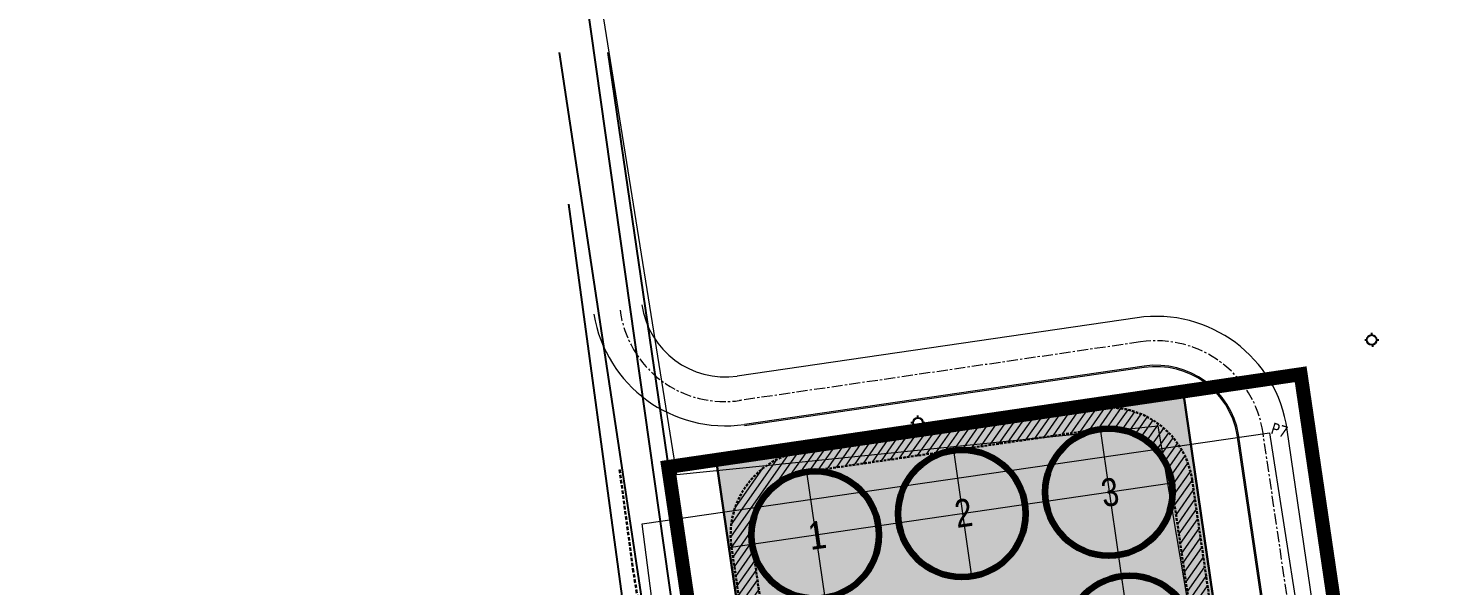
# Model space of a CAD drawing. Header units: metres. Extents: x 2 to 659295185, y -28 to 1124222152.
# Drawn here: x 656936 to 657137, y 1124667.1 to 1124747 of the extents above; entities that cross this region are included whole.
import ezdxf
from ezdxf.enums import TextEntityAlignment as Align

# ---------------------------------------------------------------- set-up
doc = ezdxf.new("R2010")
doc.units = ezdxf.units.M
doc.header["$MEASUREMENT"] = 0
doc.linetypes.add('CENTER', pattern=[50.8, 31.75, -6.35, 6.35, -6.35])
doc.linetypes.add('DASHED', pattern=[0.75, 0.5, -0.25])
for name, color, linetype, lineweight in [("a''brocal", 220, 'CONTINUOUS', 15), ('AT', 210, 'CONTINUOUS', 50), ('eje vial', 1, 'CENTER', 15), ('ESCUELA', 7, 'CONTINUOUS', 15), ('Situación', 7, 'CONTINUOUS', 30), ('Tanques de agua', 175, 'CONTINUOUS', 20), ('ZONIFICACION', 7, 'CONTINUOUS', 30)]:
    doc.layers.add(name, color=color, linetype=linetype, lineweight=lineweight)
for name, color, linetype in [('CARRET-PAV', 10, 'CONTINUOUS'), ('CURVAS', 2, 'CONTINUOUS'), ('MANZANA', 30, 'CONTINUOUS'), ('POSTE', 2, 'CONTINUOUS'), ('TEXTOS', 7, 'CONTINUOUS')]:
    doc.layers.add(name, color=color, linetype=linetype)
doc.styles.add('ARQUITECTURA', font='arial.ttf', dxfattribs={"width": 0.8})
doc.styles.get("Standard").update_dxf_attribs({"font": 'tahoma.ttf'})
doc.linetypes.add('FENCELINE2', pattern='A,0.25,-0.1,[132,ltypeshp.shx,S=0.1,R=0,X=-0.1,Y=0],-0.1,1', length=1.45)

# ---------------------------------------------------------------- blocks, each defined once
blk = doc.blocks.new('POSTES')
at = {"layer": 'POSTE', "elevation": 431.35}
for points in [[(657805.97, 1127519.6), (657806.27, 1127519.61)], [(657806.94, 1127520.61), (657806.94, 1127520.31)], [(657807.68, 1127519.6), (657807.98, 1127519.61)], [(657807.07, 1127518.89), (657807.08, 1127518.59)]]:
    blk.add_lwpolyline(points, dxfattribs=at)
at = {"layer": 'POSTE', "color": 2}
blk.add_circle((657806.98, 1127519.6, 425.07), 0.7, dxfattribs=at)

msp = doc.modelspace()

# ---------------------------------------------------------------- hatches: boundary and pattern name
at = {"layer": 'Tanques de agua', "linetype": 'Continuous', "lineweight": 15, "ltscale": 0.2}
h = msp.add_hatch(dxfattribs=at)
h.set_pattern_fill('ANSI31', color=6, scale=0.3, angle=10, style=0)
h.set_pattern_definition([(55, (-4517.8107, 14.7663), (-0.7802423222, 0.5463315556), [])])
edge = h.paths.add_edge_path()
edge.add_line((657047.1916, 1124686.4204), (657089.135, 1124692.5225))
edge.add_arc((657090.8814, 1124680.5183), 12.1305, 8.290869, 98.277584, ccw=False)
edge.add_line((657102.8851, 1124682.2675), (657106.5144, 1124657.3744))
edge.add_arc((657094.5107, 1124655.6252), 12.1305, -81.709131, 8.290869, ccw=False)
edge.add_line((657096.2599, 1124643.6215), (657054.2143, 1124637.4945))
edge.add_arc((657052.4651, 1124649.4982), 12.1305, 188.277035, 278.290869, ccw=False)
edge.add_line((657040.461, 1124647.7519), (657039.4299, 1124654.8528))
edge.add_line((657039.4299, 1124654.8528), (657039.6564, 1124654.9052))
edge.add_arc((657037.2124, 1124670.2511), 15.5393, 279.048732, 280.641495)
edge.add_line((657040.082, 1124654.9791), (657042.3893, 1124655.316))
edge.add_line((657042.3893, 1124655.316), (657043.4298, 1124648.1834))
edge.add_arc((657052.4651, 1124649.4982), 9.1305, 188.279715, 278.270894)
edge.add_line((657053.7786, 1124640.4627), (657095.9824, 1124646.6141))
edge.add_arc((657094.4855, 1124655.6436), 9.1528, 279.412531, 368.153885)
edge.add_line((657103.5458, 1124656.9418), (657099.9714, 1124681.8533))
edge.add_arc((657090.9686, 1124680.566), 9.0944, 8.137563, 97.628907)
edge.add_line((657089.7612, 1124689.5799), (657047.6193, 1124683.4509))
edge.add_arc((657048.9471, 1124674.3211), 9.2259, 98.27487, 187.68299)
edge.add_line((657039.8041, 1124673.0876), (657041.6035, 1124660.7599))
edge.add_line((657041.6035, 1124660.7599), (657038.6334, 1124660.3256))
edge.add_line((657038.6334, 1124660.3256), (657036.8385, 1124672.6535))
edge.add_arc((657048.8439, 1124674.4014), 12.132, 97.827961, 188.28365, ccw=False)
at = {"layer": 'ZONIFICACION', "linetype": 'Continuous', "lineweight": 30, "ltscale": 0.2, "true_color": 0xe0e0a3}
h = msp.add_hatch(color=41, dxfattribs=at)
h.paths.add_polyline_path([(657041.9056, 1124635.1956), (657108.8869, 1124644.9562), (657101.6013, 1124694.9359), (657034.6117, 1124685.1578)])
edge = h.paths.add_edge_path(flags=17)
edge.add_line((657108.8869, 1124644.9562), (657101.6013, 1124694.9359))

# ---------------------------------------------------------------- linework, layer by layer
at = {"layer": "a''brocal"}
for p, q in [((657094.9893, 1124705.5102, 433.2399), (657037.6482, 1124697.1436, 433.2399)), ((657096.0004, 1124698.5836, 433.2399), (657038.6772, 1124690.2196, 433.2399)), ((657096.0293, 1124698.3857, 433.2399), (657038.7061, 1124690.0217, 433.2399)), ((657123.4145, 1124642.4904, 433.2399), (657116.5329, 1124689.4647, 433.2399))]:
    msp.add_line(p, q, dxfattribs=at)
at = {"layer": "a''brocal", "elevation": 433.2399}
for points in [[(657063.8078, 1124655.059), (657063.7367, 1124655.5452, 0.41334), (657060.3212, 1124658.0513), (657040.0838, 1124654.9794, 0.4136527), (657034.9491, 1124648.2343), (657035.8984, 1124641.7284), (657037.6511, 1124629.7213, 0.41421356), (657044.4549, 1124624.6508), (657111.5295, 1124634.4419, 0.41064153), (657116.5233, 1124641.2378), (657109.5527, 1124688.7862)], [(657063.6099, 1124655.0301), (657063.5389, 1124655.5154, 0.41325059), (657060.3512, 1124657.8536), (657040.1123, 1124654.7814, 0.41367301), (657035.1472, 1124648.262), (657036.0963, 1124641.7572), (657037.849, 1124629.7501, 0.41421356), (657044.426, 1124624.8487), (657111.4993, 1124634.6396, 0.41057742), (657116.3254, 1124641.2087), (657109.3548, 1124688.7572)]]:
    msp.add_lwpolyline(points, format="xyb", dxfattribs=at)
at = {"layer": "a''brocal"}
for centre, radius, start, end in [((657035.9674, 1124709.1546, 433.2399), 12.128, 188.507608, 278.053544), ((657035.9677, 1124709.1557, 433.2399), 19.129, 189.454239, 278.142979), ((657097.7338, 1124686.7094, 433.2399), 19, 8.338152, 98.305084), ((657097.7338, 1124686.7094, 433.2399), 12, 9.966144, 98.305084), ((657097.7338, 1124686.7094, 433.2399), 11.8, 9.966144, 98.305084)]:
    msp.add_arc(centre, radius, start, end, dxfattribs=at)
at = {"layer": 'AT', "lineweight": 0}
for p, q in [((657024, 1124676), (657114, 1124689)), ((657114, 1124689), (657126, 1124612)), ((657027, 1124653), (657024, 1124676))]:
    msp.add_line(p, q, dxfattribs=at)
at = {"layer": 'CARRET-PAV', "linetype": 'Continuous', "elevation": -0.0195, "flags": 128}
msp.add_lwpolyline([(657012.1004, 1124743.511), (657020.5345, 1124687.853), (657029.6425, 1124627.185), (657029.9914, 1124624.774)], dxfattribs=at)
at = {"layer": 'CARRET-PAV', "linetype": 'Continuous', "elevation": 0.6631}
msp.add_lwpolyline([(657019.1167, 1124743.511), (657035.4385, 1124631.65)], dxfattribs=at)
at = {"layer": 'CURVAS', "lineweight": 0}
for p, q in [((657024, 1124676), (657114, 1124689)), ((657114, 1124689), (657126, 1124612)), ((657027, 1124653), (657024, 1124676))]:
    msp.add_line(p, q, dxfattribs=at)
msp.add_lwpolyline([(657453, 1124877), (657482, 1124684), (657108, 1124631), (657098, 1124690), (657029, 1124683), (657008, 1124814), (657453, 1124877)], dxfattribs=at)
at = {"layer": 'eje vial', "ltscale": 0.05}
for p, q in [((657095.4949, 1124702.0469, 433.2399), (657037.7657, 1124693.623, 433.2399)), ((657121.613, 1124630.6538, 433.2399), (657113.0699, 1124688.9572, 433.2399))]:
    msp.add_line(p, q, dxfattribs=at)
for centre, radius, start, end in [((657035.8326, 1124708.616, -383.9861), 15.1151, 187.610014, 278.902901), ((657097.7338, 1124686.7094, 433.2399), 15.5, 8.338152, 98.305084)]:
    msp.add_arc(centre, radius, start, end, dxfattribs=at)
at = {"layer": 'ESCUELA', "color": 1, "linetype": 'FENCELINE2', "lineweight": 30, "ltscale": 1.8, "elevation": 433.2399}
msp.add_lwpolyline([(657038.8211, 1124656.3188), (657034.6124, 1124685.1578), (657101.6019, 1124694.9359), (657108.8869, 1124644.9562), (657041.9056, 1124635.1956), (657038.8211, 1124656.3188)], dxfattribs=at)
at = {"layer": 'MANZANA', "lineweight": -2}
for p, q in [((657031.8798, 1124639.4429), (657008.4698, 1124804.7992)), ((657013.4421, 1124721.7661), (657030.4203, 1124597.5214))]:
    msp.add_line(p, q, dxfattribs=at)
at = {"layer": 'Situación', "color": 253, "linetype": 'DASHED'}
for p, q in [((657020.784, 1124683.757, 841.8529), (657022.7, 1124669.53, 841.8529)), ((657029.6249, 1124670.5565, 841.8529), (657031.4365, 1124659.3636, 841.8529)), ((657022.7, 1124669.53, 841.8529), (657024.0261, 1124661.3366, 841.8529))]:
    msp.add_line(p, q, dxfattribs=at)
at = {"layer": 'Tanques de agua', "color": 6, "linetype": 'DASHED', "lineweight": 30, "ltscale": 0.75}
for p, q in [((657047.093, 1124686.4059, 433.2399), (657089.135, 1124692.5225, 433.2399)), ((657047.093, 1124686.4059, 433.2399), (657089.135, 1124692.5225, 433.2399)), ((657047.525, 1124683.4372, 433.2399), (657089.5669, 1124689.5537, 433.2399)), ((657047.525, 1124683.4372, 433.2399), (657089.5669, 1124689.5537, 433.2399)), ((657103.5458, 1124656.9418, 842.7131), (657099.9165, 1124681.835, 433.2399)), ((657106.5144, 1124657.3744, 842.7131), (657102.8851, 1124682.2675, 433.2399)), ((657040.461, 1124647.7519, 842.7131), (657036.8001, 1124672.9175, 433.2399)), ((657042.9485, 1124651.4918, 842.7131), (657039.8041, 1124673.0874, 433.2399))]:
    msp.add_line(p, q, dxfattribs=at)
at = {"layer": 'Tanques de agua', "color": 1, "linetype": 'Continuous', "lineweight": 15, "ltscale": 0.2}
for p, q in [((657095.855, 1124646.9628, 1953.9895), (657089.7596, 1124689.5916, 23.7666)), ((657071.2859, 1124668.4416, 1252.1864), (657068.6997, 1124686.528, 433.2399)), ((657050.248, 1124665.3811, 1252.1864), (657047.6193, 1124683.4509, 433.2399)), ((657036.4458, 1124672.5963, 842.7131), (657099.9714, 1124681.8533, 842.7131))]:
    msp.add_line(p, q, dxfattribs=at)
at = {"layer": 'Tanques de agua', "color": 12, "linetype": 'DASHED', "ltscale": 5, "const_width": 2, "elevation": 433.2399, "flags": 128}
msp.add_lwpolyline([(657031.1546, 1124661.1058), (657027.7529, 1124684.1339), (657118.449, 1124697.4176), (657129.7676, 1124620.3209), (657044.68, 1124607.8811)], dxfattribs=at)
at = {"layer": 'Tanques de agua', "linetype": 'Continuous', "lineweight": 90, "ltscale": 20}
for centre in [(657090.9378, 1124680.5266, 842.7131), (657069.878, 1124677.4629, 1252.1864), (657048.8394, 1124674.4023, 1252.1864), (657093.9517, 1124659.4489, 1797.1055)]:
    msp.add_circle(centre, 9.1305, dxfattribs=at)
at = {"layer": 'Tanques de agua', "color": 6, "linetype": 'DASHED', "lineweight": 30, "ltscale": 0.75}
for centre, radius, start, end in [((657090.8814, 1124680.5183, 433.2399), 12.1305, 8.290869, 98.277704), ((657090.8814, 1124680.5183, 433.2399), 12.1305, 8.290869, 98.277704), ((657090.8814, 1124680.5183, 433.2399), 9.1305, 8.290869, 98.277704), ((657048.8394, 1124674.4023, 1252.1864), 12.1305, 97.807295, 187.030985), ((657048.8395, 1124674.4018, 433.2399), 9.1305, 98.277704, 188.277035)]:
    msp.add_arc(centre, radius, start, end, dxfattribs=at)

# ---------------------------------------------------------------- block references
at = {"layer": 'POSTE', "linetype": 'Continuous'}
for p in [(-678.3393, -2817.2589, -424.295), (-743.4173, -2829.1159, -424.7631)]:
    msp.add_blockref('POSTES', p, dxfattribs=at)

# ---------------------------------------------------------------- texts
at = {"layer": 'Tanques de agua', "color": 1, "char_height": 4, "width": 44.928634, "attachment_point": 1, "rotation": 8.259197, "style": 'ARQUITECTURA'}
for s, insert in [('3', (657089.5813, 1124682.3284, 843.173)), ('2', (657068.5796, 1124679.3453, 1252.1864)), ('1', (657047.5924, 1124676.1872, 843.173))]:
    msp.add_mtext(s, dxfattribs=dict(at, insert=insert))
at = {"layer": 'TEXTOS', "color": 0}
msp.add_text('P7', height=1.6453, rotation=342.961272, dxfattribs=at).set_placement((657115.423, 1124689.4064), align=Align.MIDDLE)

doc.saveas('drawing.dxf')
